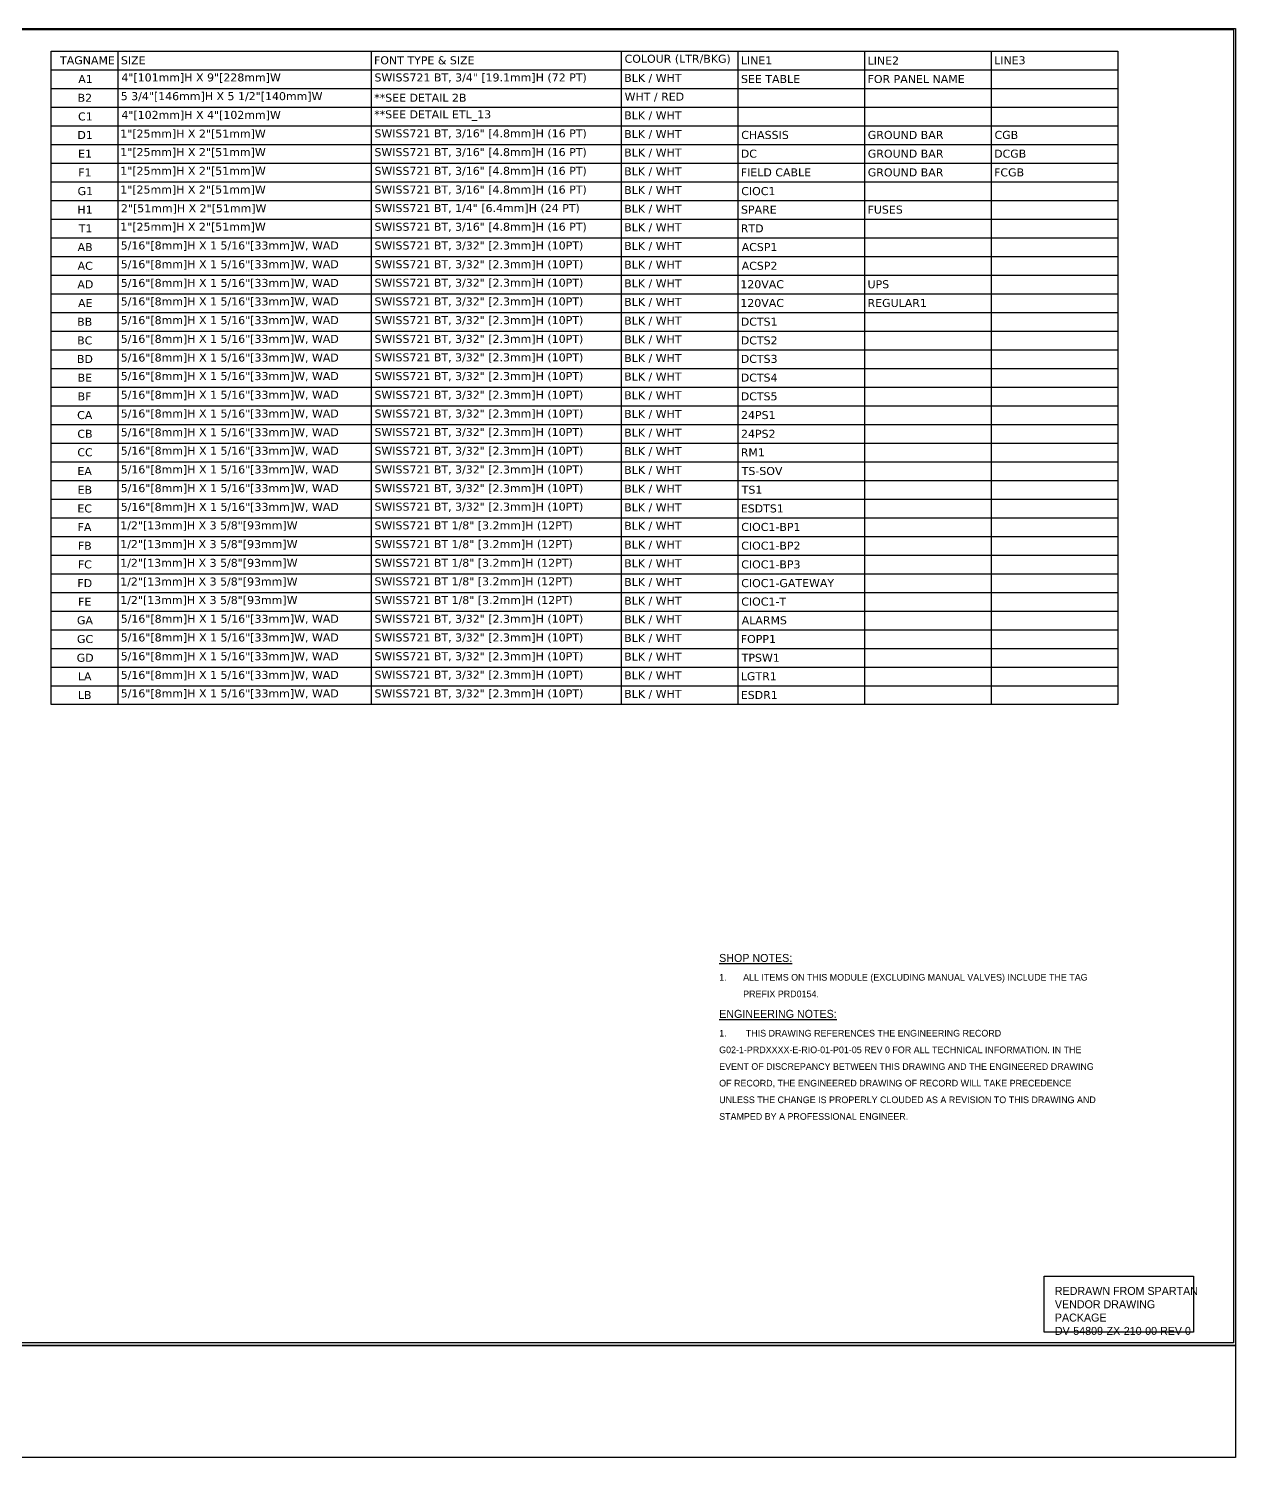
# Model space of a CAD drawing. Extents: x 4695 to 5539, y 0 to 536.
# Drawn here: x 5086 to 5539, y 0 to 536 of the extents above; entities that cross this region are included whole.
import ezdxf

# ---------------------------------------------------------------- set-up
doc = ezdxf.new("R2010")
doc.units = 0
doc.header["$LTSCALE"] = 10
doc.header["$MEASUREMENT"] = 0
for name, color, linetype in [('G02-1-PRDXXXX-E-MRIO-01-P01-01$0$ANNOTATION', 7, 'Continuous'), ('G02-1-PRDXXXX-E-MRIO-01-P01-01$0$ENGINEERING NOTE', 2, 'Continuous'), ('G02-1-PRDXXXX-E-MRIO-01-P01-01$0$TEXT-2', 2, 'Continuous'), ('G02-1-PRDXXXX-E-MRIO-01-P01-01$0$TITLE', 7, 'Continuous')]:
    doc.layers.add(name, color=color, linetype=linetype)
doc.layers.add('G02-1-PRDXXXX-E-MRIO-01-P01-01$0$View', color=251, linetype='Continuous', plot=False)
doc.styles.add('G02-1-PRDXXXX-E-MRIO-01-P01-01$0$PDF Verdana', font='verdana.ttf')
doc.styles.add('G02-1-PRDXXXX-E-MRIO-01-P01-01$0$Scovan Elec', font='')
doc.styles.get('G02-1-PRDXXXX-E-MRIO-01-P01-01$0$Scovan Elec').set_extended_font_data('Franklin Gothic Medium Cond')

# ---------------------------------------------------------------- blocks, each defined once
blk = doc.blocks.new('G02-1-PRDXXXX-E-MRIO-01-P01-01$0$DV-54809-ZX-210-002')
at = {"layer": 'G02-1-PRDXXXX-E-MRIO-01-P01-01$0$ANNOTATION', "transparency": 33554559}
h = blk.add_hatch(color=256, dxfattribs=at)
h.paths.add_polyline_path([(562.05, 46.15), (560.19, 46.15), (562.05, 46.15)], flags=0)
h.paths.add_polyline_path([(562.05, 46.15), (560.19, 46.15), (562.05, 46.15)], flags=0)
h.paths.add_polyline_path([(562.05, 46.15), (560.19, 46.15), (562.05, 46.15)], flags=0)
h = blk.add_hatch(color=256, dxfattribs=at)
h.paths.add_polyline_path([(582.46, 46.32), (580.59, 46.32), (582.46, 46.32)], flags=0)
h.paths.add_polyline_path([(582.46, 46.32), (580.59, 46.32), (582.46, 46.32)], flags=0)
h.paths.add_polyline_path([(582.46, 46.32), (580.59, 46.32), (582.46, 46.32)], flags=0)
h = blk.add_hatch(color=256, dxfattribs=at)
h.paths.add_polyline_path([(552.15, 42), (550.37, 42), (552.15, 42)], flags=0)
h.paths.add_polyline_path([(552.15, 42), (550.37, 42), (552.15, 42)], flags=0)
h.paths.add_polyline_path([(552.15, 42), (550.37, 42), (552.15, 42)], flags=0)
h = blk.add_hatch(color=256, dxfattribs=at)
h.paths.add_polyline_path([(621.24, 32.34), (619.37, 32.34), (621.24, 32.34)], flags=0)
h.paths.add_polyline_path([(621.24, 32.34), (619.37, 32.34), (621.24, 32.34)], flags=0)
h.paths.add_polyline_path([(621.24, 32.34), (619.37, 32.34), (621.24, 32.34)], flags=0)
h.paths.add_polyline_path([(621.24, 32.34), (619.37, 32.34), (621.24, 32.34)], flags=0)
h = blk.add_hatch(color=256, dxfattribs=at)
h.paths.add_polyline_path([(546.22, 29.89), (544.27, 29.89), (546.22, 29.89)], flags=0)
h.paths.add_polyline_path([(546.22, 29.89), (544.27, 29.89), (546.22, 29.89)], flags=0)
h.paths.add_polyline_path([(546.22, 29.89), (544.27, 29.89), (546.22, 29.89)], flags=0)
h.paths.add_polyline_path([(546.22, 29.89), (544.27, 29.89), (546.22, 29.89)], flags=0)
h = blk.add_hatch(color=256, dxfattribs=at)
h.paths.add_polyline_path([(596.68, 31.75), (594.82, 31.75), (596.68, 31.75)], flags=0)
h.paths.add_polyline_path([(596.68, 31.75), (594.82, 31.75), (596.68, 31.75)], flags=0)
h.paths.add_polyline_path([(596.68, 31.75), (594.82, 31.75), (596.68, 31.75)], flags=0)
h = blk.add_hatch(color=256, dxfattribs=at)
h.paths.add_polyline_path([(621.24, 32.18), (619.37, 32.18), (621.24, 32.18)], flags=0)
h.paths.add_polyline_path([(621.24, 32.18), (619.37, 32.18), (621.24, 32.18)], flags=0)
h.paths.add_polyline_path([(621.24, 32.18), (619.37, 32.18), (621.24, 32.18)], flags=0)
h.paths.add_polyline_path([(621.24, 32.18), (619.37, 32.18), (621.24, 32.18)], flags=0)
h.paths.add_polyline_path([(621.24, 32.18), (619.37, 32.18), (621.24, 32.18)], flags=0)
h = blk.add_hatch(color=256, dxfattribs=at)
h.paths.add_polyline_path([(627.08, 27.6), (625.22, 27.6), (627.08, 27.6)], flags=0)
h.paths.add_polyline_path([(627.08, 27.6), (625.22, 27.6), (627.08, 27.6)], flags=0)
h.paths.add_polyline_path([(627.08, 27.6), (625.22, 27.6), (627.08, 27.6)], flags=0)
h.paths.add_polyline_path([(627.08, 27.6), (625.22, 27.6), (627.08, 27.6)], flags=0)
h.paths.add_polyline_path([(627.08, 27.6), (625.22, 27.6), (627.08, 27.6)], flags=0)
h = blk.add_hatch(color=256, dxfattribs=at)
h.paths.add_polyline_path([(627.08, 27.43), (625.22, 27.43), (627.08, 27.43)], flags=0)
h.paths.add_polyline_path([(627.08, 27.43), (625.22, 27.43), (627.08, 27.43)], flags=0)
h.paths.add_polyline_path([(627.08, 27.43), (625.22, 27.43), (627.08, 27.43)], flags=0)
at = {"layer": 'G02-1-PRDXXXX-E-MRIO-01-P01-01$0$ANNOTATION', "lineweight": 25}
blk.add_lwpolyline([(799.64, 282.63), (399.23, 282.63), (399.23, 527.93), (799.64, 527.93)], close=True, dxfattribs=at)
for points in [[(424.29, 527.93), (424.29, 282.63)], [(519.38, 527.93), (519.38, 282.63)], [(613.19, 527.93), (613.19, 282.63)], [(657.05, 527.93), (657.05, 282.63)], [(704.55, 527.93), (704.55, 282.63)], [(752.14, 527.93), (752.14, 282.63)], [(399.23, 520.9), (799.64, 520.9)], [(399.23, 513.87), (799.64, 513.87)], [(399.23, 506.85), (799.64, 506.85)], [(399.23, 499.9), (799.64, 499.9)], [(399.23, 492.87), (799.64, 492.87)], [(399.23, 485.85), (799.64, 485.85)], [(399.23, 478.82), (799.64, 478.82)], [(399.23, 471.88), (799.64, 471.88)], [(399.23, 464.85), (799.64, 464.85)], [(399.23, 457.82), (799.64, 457.82)], [(399.23, 450.79), (799.64, 450.79)], [(399.23, 443.85), (799.64, 443.85)], [(399.23, 436.82), (799.64, 436.82)], [(399.23, 429.79), (799.64, 429.79)], [(399.23, 422.77), (799.64, 422.77)], [(399.23, 415.82), (799.64, 415.82)], [(399.23, 408.8), (799.64, 408.8)], [(399.23, 401.77), (799.64, 401.77)], [(399.23, 394.74), (799.64, 394.74)], [(399.23, 387.8), (799.64, 387.8)], [(399.23, 380.77), (799.64, 380.77)], [(399.23, 373.74), (799.64, 373.74)], [(399.23, 366.71), (799.64, 366.71)], [(399.23, 359.77), (799.64, 359.77)], [(399.23, 352.74), (799.64, 352.74)], [(399.23, 345.72), (799.64, 345.72)], [(399.23, 338.69), (799.64, 338.69)], [(399.23, 331.74), (799.64, 331.74)], [(399.23, 324.72), (799.64, 324.72)], [(399.23, 317.69), (799.64, 317.69)], [(399.23, 310.66), (799.64, 310.66)], [(399.23, 303.63), (799.64, 303.63)], [(399.23, 296.69), (799.64, 296.69)], [(399.23, 289.66), (799.64, 289.66)]]:
    blk.add_lwpolyline(points, dxfattribs=at)
at = {"layer": 'G02-1-PRDXXXX-E-MRIO-01-P01-01$0$ANNOTATION', "attachment_point": 4, "style": 'G02-1-PRDXXXX-E-MRIO-01-P01-01$0$PDF Verdana'}
for s, insert, char_height in [('TAGNAME', (402.59, 524.44), 3.003), ('SIZE', (425.45, 524.44), 3.003), ('FONT TYPE & SIZE', (520.45, 524.44), 3.0032), ('COLOUR (LTR/BKG)', (614.51, 524.78), 3.0032), ('LINE1', (658.11, 524.44), 3.003), ('LINE2', (705.7, 524.36), 3.003), ('LINE3', (753.19, 524.44), 3.003), ('A1', (409.45, 517.42), 3.003), ('4"[101mm]H X 9"[228mm]W', (425.62, 517.76), 3.0032), ('SWISS721 BT, 3/4" [19.1mm]H (72 PT)', (520.62, 517.76), 3.0032), ('BLK / WHT', (614.34, 517.67), 3.003), ('SEE TABLE', (658.2, 517.42), 3.003), ('FOR PANEL NAME', (705.7, 517.42), 3.0032), ('B2', (409.19, 510.39), 3.003), ('5 3/4"[146mm]H X 5 1/2"[140mm]W', (425.37, 510.73), 3.0032), ('**SEE DETAIL 2B', (520.53, 510.39), 3.0032), ('WHT / RED', (614.51, 510.64), 3.003), ('C1', (409.36, 503.36), 3.003), ('4"[102mm]H X 4"[102mm]W', (425.62, 503.7), 3.0032), ('**SEE DETAIL ETL_13', (520.53, 503.7), 3.0032), ('BLK / WHT', (614.34, 503.62), 3.003), ('D1', (409.11, 496.42), 3.003), ('1"[25mm]H X 2"[51mm]W', (425.2, 496.67), 3.0032), ('SWISS721 BT, 3/16" [4.8mm]H (16 PT)', (520.61, 496.76), 3.0032), ('BLK / WHT', (614.34, 496.59), 3.003), ('CHASSIS', (658.28, 496.42), 3.003), ('GROUND BAR', (705.78, 496.42), 3.003), ('CGB', (753.36, 496.42), 3.003), ('E1', (409.36, 489.39), 3.003), ('1"[25mm]H X 2"[51mm]W', (425.2, 489.73), 3.0032), ('SWISS721 BT, 3/16" [4.8mm]H (16 PT)', (520.61, 489.73), 3.0032), ('BLK / WHT', (614.34, 489.65), 3.003), ('DC', (658.11, 489.39), 3.003), ('GROUND BAR', (705.78, 489.39), 3.003), ('DCGB', (753.19, 489.39), 3.003), ('F1', (409.45, 482.36), 3.003), ('1"[25mm]H X 2"[51mm]W', (425.19, 482.7), 3.0032), ('SWISS721 BT, 3/16" [4.8mm]H (16 PT)', (520.61, 482.7), 3.0032), ('BLK / WHT', (614.34, 482.62), 3.003), ('FIELD CABLE', (658.11, 482.36), 3.0032), ('GROUND BAR', (705.78, 482.36), 3.003), ('FCGB', (753.19, 482.36), 3.003), ('1"[25mm]H X 2"[51mm]W', (425.19, 475.68), 3.0032), ('SWISS721 BT, 3/16" [4.8mm]H (16 PT)', (520.61, 475.68), 3.0032), ('G1', (409.19, 475.34), 3.003), ('BLK / WHT', (614.34, 475.59), 3.003), ('CIOC1', (658.28, 475.34), 3.003), ('H1', (409.11, 468.39), 3.003), ('2"[51mm]H X 2"[51mm]W', (425.45, 468.65), 3.0032), ('SWISS721 BT, 1/4" [6.4mm]H (24 PT)', (520.61, 468.73), 3.0032), ('BLK / WHT', (614.34, 468.56), 3.003), ('SPARE', (658.2, 468.39), 3.003), ('FUSES', (705.69, 468.39), 3.003), ('T1', (409.61, 461.37), 3.003), ('1"[25mm]H X 2"[51mm]W', (425.19, 461.71), 3.0032), ('SWISS721 BT, 3/16" [4.8mm]H (16 PT)', (520.61, 461.71), 3.0032), ('BLK / WHT', (614.34, 461.62), 3.003), ('RTD', (658.11, 461.37), 3.003), ('5/16"[8mm]H X 1 5/16"[33mm]W, WAD', (425.36, 454.68), 3.0032), ('SWISS721 BT, 3/32" [2.3mm]H (10PT)', (520.61, 454.68), 3.0032), ('BLK / WHT', (614.34, 454.59), 3.003), ('ACSP1', (658.45, 454.34), 3.003), ('AB', (409.19, 454.34), 3.003), ('AC', (409.19, 447.31), 3.003), ('5/16"[8mm]H X 1 5/16"[33mm]W, WAD', (425.36, 447.65), 3.0032), ('SWISS721 BT, 3/32" [2.3mm]H (10PT)', (520.61, 447.65), 3.0032), ('BLK / WHT', (614.34, 447.57), 3.003), ('ACSP2', (658.45, 447.31), 3.003), ('AD', (409.11, 440.37), 3.003), ('5/16"[8mm]H X 1 5/16"[33mm]W, WAD', (425.36, 440.62), 3.0032), ('SWISS721 BT, 3/32" [2.3mm]H (10PT)', (520.61, 440.71), 3.0032), ('BLK / WHT', (614.34, 440.54), 3.003), ('120VAC', (657.94, 440.37), 3.003), ('UPS', (705.69, 440.37), 3.003), ('AE', (409.36, 433.34), 3.003), ('5/16"[8mm]H X 1 5/16"[33mm]W, WAD', (425.36, 433.68), 3.0032), ('SWISS721 BT, 3/32" [2.3mm]H (10PT)', (520.61, 433.68), 3.0032), ('BLK / WHT', (614.34, 433.6), 3.003), ('120VAC', (657.94, 433.34), 3.003), ('REGULAR1', (705.69, 433.34), 3.003), ('BB', (409.02, 426.32), 3.003), ('5/16"[8mm]H X 1 5/16"[33mm]W, WAD', (425.36, 426.65), 3.0032), ('SWISS721 BT, 3/32" [2.3mm]H (10PT)', (520.61, 426.65), 3.0032), ('BLK / WHT', (614.34, 426.57), 3.003), ('DCTS1', (658.11, 426.32), 3.003), ('BC', (409.02, 419.29), 3.003), ('5/16"[8mm]H X 1 5/16"[33mm]W, WAD', (425.36, 419.63), 3.0032), ('SWISS721 BT, 3/32" [2.3mm]H (10PT)', (520.61, 419.63), 3.0032), ('BLK / WHT', (614.34, 419.54), 3.003), ('DCTS2', (658.11, 419.29), 3.003), ('BD', (408.94, 412.35), 3.003), ('5/16"[8mm]H X 1 5/16"[33mm]W, WAD', (425.36, 412.6), 3.0032), ('SWISS721 BT, 3/32" [2.3mm]H (10PT)', (520.61, 412.68), 3.0032), ('BLK / WHT', (614.34, 412.51), 3.003), ('DCTS3', (658.11, 412.35), 3.003), ('BE', (409.19, 405.32), 3.003), ('5/16"[8mm]H X 1 5/16"[33mm]W, WAD', (425.36, 405.66), 3.0032), ('SWISS721 BT, 3/32" [2.3mm]H (10PT)', (520.61, 405.66), 3.0032), ('BLK / WHT', (614.34, 405.57), 3.003), ('DCTS4', (658.11, 405.32), 3.003), ('BF', (409.19, 398.29), 3.003), ('5/16"[8mm]H X 1 5/16"[33mm]W, WAD', (425.36, 398.63), 3.0032), ('SWISS721 BT, 3/32" [2.3mm]H (10PT)', (520.61, 398.63), 3.0032), ('BLK / WHT', (614.34, 398.55), 3.003), ('DCTS5', (658.11, 398.29), 3.003), ('CA', (409.02, 391.26), 3.003), ('5/16"[8mm]H X 1 5/16"[33mm]W, WAD', (425.36, 391.6), 3.0032), ('SWISS721 BT, 3/32" [2.3mm]H (10PT)', (520.61, 391.6), 3.0032), ('BLK / WHT', (614.34, 391.52), 3.003), ('24PS1', (658.2, 391.26), 3.003), ('5/16"[8mm]H X 1 5/16"[33mm]W, WAD', (425.36, 384.58), 3.0032), ('SWISS721 BT, 3/32" [2.3mm]H (10PT)', (520.61, 384.66), 3.0032), ('CB', (409.11, 384.24), 3.003), ('BLK / WHT', (614.34, 384.49), 3.003), ('24PS2', (658.2, 384.24), 3.003), ('CC', (409.11, 377.29), 3.003), ('5/16"[8mm]H X 1 5/16"[33mm]W, WAD', (425.36, 377.63), 3.0032), ('SWISS721 BT, 3/32" [2.3mm]H (10PT)', (520.61, 377.63), 3.0032), ('BLK / WHT', (614.34, 377.55), 3.003), ('RM1', (658.11, 377.29), 3.003), ('EA', (409.11, 370.27), 3.003), ('5/16"[8mm]H X 1 5/16"[33mm]W, WAD', (425.36, 370.61), 3.0032), ('SWISS721 BT, 3/32" [2.3mm]H (10PT)', (520.61, 370.61), 3.0032), ('BLK / WHT', (614.34, 370.52), 3.003), ('TS-SOV', (658.45, 370.27), 3.003), ('EB', (409.19, 363.24), 3.003), ('5/16"[8mm]H X 1 5/16"[33mm]W, WAD', (425.36, 363.58), 3.0032), ('SWISS721 BT, 3/32" [2.3mm]H (10PT)', (520.61, 363.58), 3.0032), ('BLK / WHT', (614.34, 363.49), 3.003), ('TS1', (658.45, 363.24), 3.003), ('EC', (409.11, 356.21), 3.003), ('5/16"[8mm]H X 1 5/16"[33mm]W, WAD', (425.36, 356.55), 3.0032), ('SWISS721 BT, 3/32" [2.3mm]H (10PT)', (520.61, 356.64), 3.0032), ('BLK / WHT', (614.34, 356.47), 3.003), ('ESDTS1', (658.11, 356.21), 3.003), ('FA', (409.19, 349.27), 3.003), ('1/2"[13mm]H X 3 5/8"[93mm]W', (425.2, 349.61), 3.0032), ('SWISS721 BT 1/8" [3.2mm]H (12PT)', (520.61, 349.61), 3.0032), ('BLK / WHT', (614.34, 349.52), 3.003), ('CIOC1-BP1', (658.28, 349.27), 3.003), ('FB', (409.28, 342.24), 3.003), ('1/2"[13mm]H X 3 5/8"[93mm]W', (425.19, 342.58), 3.0032), ('SWISS721 BT 1/8" [3.2mm]H (12PT)', (520.61, 342.58), 3.0032), ('BLK / WHT', (614.34, 342.5), 3.003), ('CIOC1-BP2', (658.28, 342.24), 3.003), ('FC', (409.28, 335.21), 3.003), ('1/2"[13mm]H X 3 5/8"[93mm]W', (425.19, 335.55), 3.0032), ('SWISS721 BT 1/8" [3.2mm]H (12PT)', (520.61, 335.55), 3.0032), ('BLK / WHT', (614.34, 335.47), 3.003), ('CIOC1-BP3', (658.28, 335.21), 3.003), ('FD', (409.11, 328.19), 3.003), ('1/2"[13mm]H X 3 5/8"[93mm]W', (425.19, 328.53), 3.0032), ('SWISS721 BT 1/8" [3.2mm]H (12PT)', (520.61, 328.61), 3.0032), ('BLK / WHT', (614.34, 328.44), 3.003), ('CIOC1-GATEWAY', (658.28, 328.19), 3.0032), ('FE', (409.36, 321.24), 3.003), ('1/2"[13mm]H X 3 5/8"[93mm]W', (425.19, 321.58), 3.0032), ('SWISS721 BT 1/8" [3.2mm]H (12PT)', (520.61, 321.58), 3.0032), ('BLK / WHT', (614.34, 321.41), 3.003), ('CIOC1-T', (658.28, 321.24), 3.003), ('GA', (408.94, 314.22), 3.003), ('5/16"[8mm]H X 1 5/16"[33mm]W, WAD', (425.36, 314.56), 3.0032), ('SWISS721 BT, 3/32" [2.3mm]H (10PT)', (520.61, 314.56), 3.0032), ('BLK / WHT', (614.34, 314.47), 3.003), ('ALARMS', (658.45, 314.22), 3.003), ('GC', (408.94, 307.19), 3.003), ('5/16"[8mm]H X 1 5/16"[33mm]W, WAD', (425.36, 307.53), 3.0032), ('SWISS721 BT, 3/32" [2.3mm]H (10PT)', (520.61, 307.53), 3.0032), ('BLK / WHT', (614.34, 307.44), 3.003), ('FOPP1', (658.11, 307.19), 3.003), ('GD', (408.85, 300.16), 3.003), ('5/16"[8mm]H X 1 5/16"[33mm]W, WAD', (425.36, 300.5), 3.0032), ('SWISS721 BT, 3/32" [2.3mm]H (10PT)', (520.61, 300.5), 3.0032), ('BLK / WHT', (614.34, 300.42), 3.003), ('TPSW1', (658.45, 300.16), 3.003), ('5/16"[8mm]H X 1 5/16"[33mm]W, WAD', (425.36, 293.47), 3.0032), ('SWISS721 BT, 3/32" [2.3mm]H (10PT)', (520.61, 293.56), 3.0032), ('BLK / WHT', (614.34, 293.39), 3.003), ('LA', (409.28, 293.22), 3.003), ('LGTR1', (658.11, 293.22), 3.003), ('LB', (409.28, 286.19), 3.003), ('5/16"[8mm]H X 1 5/16"[33mm]W, WAD', (425.36, 286.53), 3.0032), ('SWISS721 BT, 3/32" [2.3mm]H (10PT)', (520.61, 286.53), 3.0032), ('BLK / WHT', (614.34, 286.45), 3.003), ('ESDR1', (658.11, 286.19), 3.003)]:
    blk.add_mtext(s, dxfattribs=dict(at, insert=insert, char_height=char_height))

msp = doc.modelspace()

# ---------------------------------------------------------------- linework, layer by layer
at = {"layer": 'G02-1-PRDXXXX-E-MRIO-01-P01-01$0$TEXT-2'}
msp.add_lwpolyline([(5467, 68), (5523, 68), (5523, 47), (5467, 47)], close=True, dxfattribs=at)
at = {"layer": 'G02-1-PRDXXXX-E-MRIO-01-P01-01$0$TITLE'}
for points in [[(4695, 536.37), (5538.77, 536.37), (5538.77, 42.04), (4695, 42.04)], [(4695, 42.04), (5538.77, 42.04), (5538.77, 0), (4695, 0)]]:
    msp.add_lwpolyline(points, close=True, dxfattribs=at)
at = {"layer": 'G02-1-PRDXXXX-E-MRIO-01-P01-01$0$View'}
msp.add_lwpolyline([(4695, 536), (5538, 536), (5538, 43), (4695, 43)], close=True, dxfattribs=at)

# ---------------------------------------------------------------- block references
msp.add_blockref('G02-1-PRDXXXX-E-MRIO-01-P01-01$0$DV-54809-ZX-210-002', (4695, 0))

# ---------------------------------------------------------------- texts
at = {"layer": 'G02-1-PRDXXXX-E-MRIO-01-P01-01$0$ENGINEERING NOTE', "insert": (5345, 168), "char_height": 2.5, "width": 144, "attachment_point": 1, "style": 'G02-1-PRDXXXX-E-MRIO-01-P01-01$0$Scovan Elec'}
msp.add_mtext('\\pxsm1.5;{\\H1.2x;\\LENGINEERING NOTES:\\P\\pi-3,l3,s*,t3,36;}1.^ITHIS DRAWING REFERENCES THE ENGINEERING RECORD G02-1-PRDXXXX-E-RIO-01-P01-05 REV 0 FOR ALL TECHNICAL INFORMATION{\\H0.99999x;. IN THE EVENT OF DISCREPANCY BETWEEN THIS DRAWING AND THE ENGINEERED DRAWING OF RECORD, THE ENGINEERED DRAWING OF RECORD WILL TAKE PRECEDENCE UNLESS THE CHANGE IS PROPERLY CLOUDED AS A REVISION TO THIS DRAWING AND STAMPED BY A PROFESSIONAL ENGINEER.}', dxfattribs=at)
at = {"layer": 'G02-1-PRDXXXX-E-MRIO-01-P01-01$0$TEXT-2', "char_height": 3, "attachment_point": 1, "style": 'G02-1-PRDXXXX-E-MRIO-01-P01-01$0$Scovan Elec'}
for s, width, gutter_width, insert in [('\\pxsm1.5;{\\LSHOP NOTES:\\H0.83333x;\\l\\P\\pi-3,l3,s*,t3;1.^IALL ITEMS ON THIS MODULE (EXCLUDING MANUAL VALVES) INCLUDE THE TAG PREFIX PRD0154.}', 144, 12, (5345, 189)), ('REDRAWN FROM SPARTAN VENDOR DRAWING PACKAGE DV-54809-ZX-210-00 REV 0', 57.7375, 12.5, (5471, 64))]:
    msp.add_mtext_dynamic_manual_height_columns(s, width=width, gutter_width=gutter_width, heights=[0], dxfattribs=dict(at, insert=insert))

doc.saveas('drawing.dxf')
